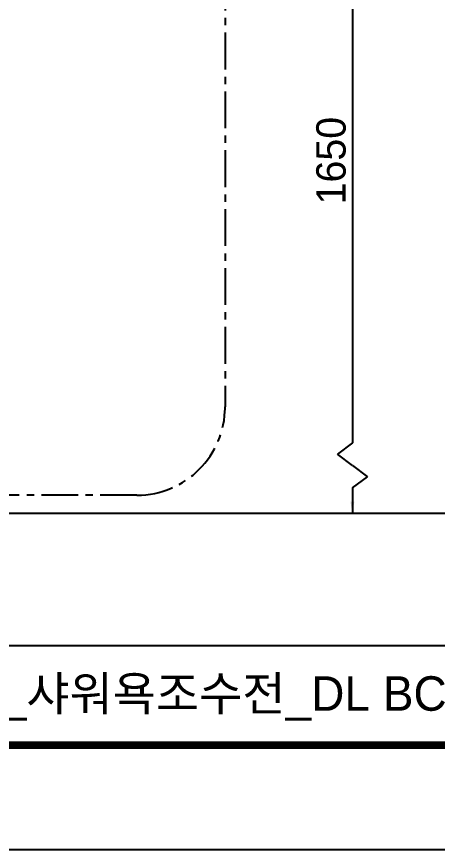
# Model space of a CAD drawing. Extents: x 1168 to 2296, y 0 to 827.
# Drawn here: x 1625.8 to 1768.9, y 0 to 282.9 of the extents above; entities that cross this region are included whole.
import ezdxf

# ---------------------------------------------------------------- set-up
doc = ezdxf.new("R2010")
doc.units = 0
doc.header["$LTSCALE"] = 10
doc.header["$MEASUREMENT"] = 0
doc.linetypes.add('CENTER', pattern=[2, 1.25, -0.25, 0.25, -0.25])
doc.layers.get('0').update_dxf_attribs({"linetype": 'CONTINUOUS'})
doc.layers.add('1', color=7, linetype='CONTINUOUS')
doc.layers.add('치수선', color=7, linetype='CONTINUOUS', lineweight=20)
doc.styles.add('Daelim Dimension', font='')
doc.styles.get('Daelim Dimension').set_extended_font_data('나눔고딕')

msp = doc.modelspace()

# ---------------------------------------------------------------- linework, layer by layer
at = {"color": 5, "lineweight": -3, "ltscale": 0.5}
for p, q in [((1739.99, 328.8), (1739.99, 138.12)), ((1739.99, 138.12), (1734.89, 134.29)), ((1739.99, 130.45), (1734.89, 134.29)), ((1739.99, 130.45), (1745.1, 126.61)), ((1739.99, 122.78), (1745.1, 126.61)), ((1739.99, 122.78), (1739.99, 114.2)), ((1739.99, 122.78), (1739.99, 118.1))]:
    msp.add_line(p, q, dxfattribs=at)
at = {"color": 5, "lineweight": -3}
msp.add_line((1185.9, 69.28), (2094.49, 69.28), dxfattribs=at)
at = {"lineweight": -3, "ltscale": 0.5}
msp.add_lwpolyline([(1167.75, 0), (2296.15, 0), (2296.15, 826.8), (1167.75, 826.8)], close=True, dxfattribs=at)
at = {"color": 5, "linetype": 'ByBlock', "lineweight": -3, "const_width": 2.6}
msp.add_lwpolyline([(1185.9, 35.4), (2277.9, 35.4), (2277.9, 807.6), (1185.9, 807.6)], close=True, dxfattribs=at)
at = {"color": 5, "lineweight": -3, "ltscale": 0.5}
msp.add_solid([(1739.33, 118.1), (1740.66, 118.1), (1739.99, 114.1)], dxfattribs=at)
at = {"layer": '1', "color": 1, "linetype": 'CENTER', "lineweight": -3}
for p, q in [((1696.69, 377.5), (1696.69, 150.33)), ((1666.69, 120.33), (1458.52, 120.33))]:
    msp.add_line(p, q, dxfattribs=at)
msp.add_arc((1666.69, 150.33), 30, 270, 0, dxfattribs=at)
at = {"layer": '치수선', "lineweight": -3}
msp.add_line((1986.1, 114.1), (1302.03, 114.1), dxfattribs=at)

# ---------------------------------------------------------------- texts
at = {"color": 7, "lineweight": -3, "ltscale": 0.5, "insert": (1732.77, 233.99), "char_height": 10, "attachment_point": 5, "rotation": 90, "style": 'Daelim Dimension'}
msp.add_mtext('\\A1;1650', dxfattribs=at)
at = {"color": 2, "lineweight": -3, "insert": (1388.47, 58.8), "char_height": 11.7115, "width": 518.4179, "attachment_point": 1, "style": 'Daelim Dimension'}
msp.add_mtext('{\\fPretendard Variable SemiBold|b0|i0|c129|p2;대림바스(주)} Single lever_NOBLE_샤워욕조수전_DL BC633WA', dxfattribs=at)

doc.saveas('drawing.dxf')
